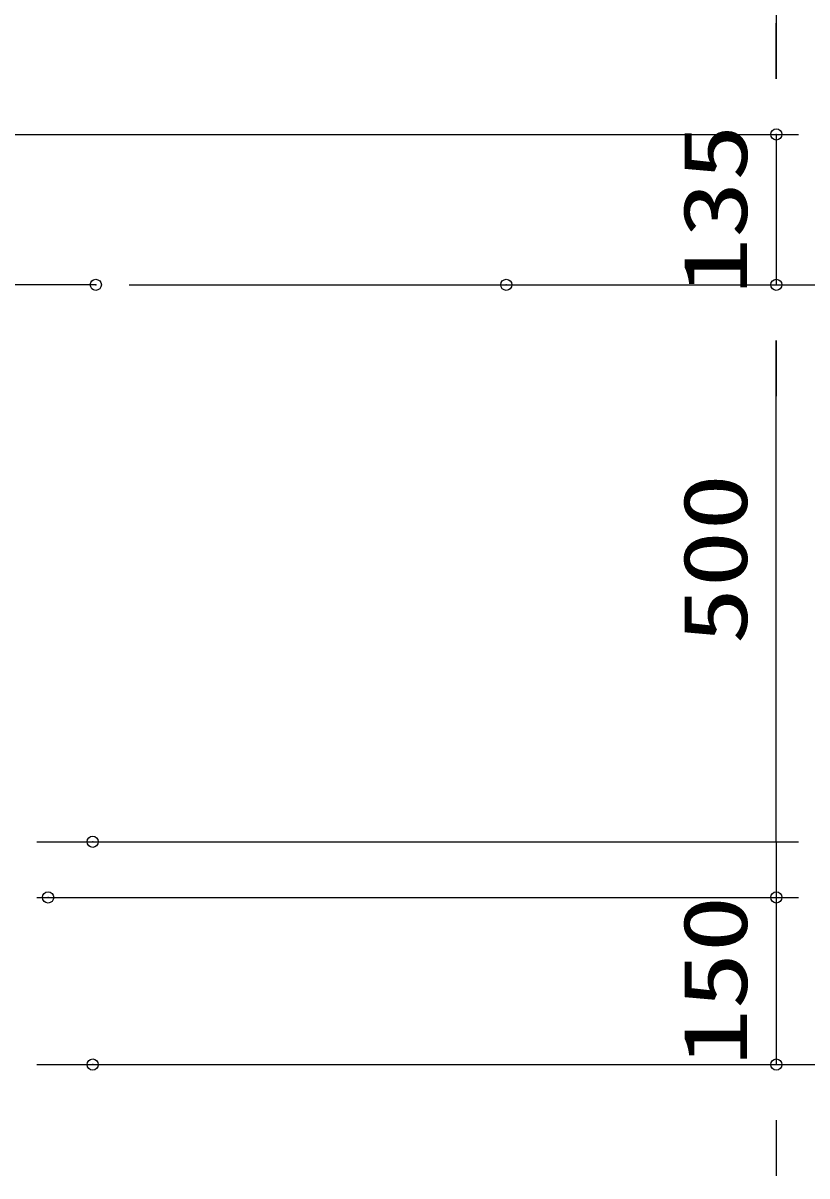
# Model space of a CAD drawing. Units: millimetres, scale not verified. Extents: x -5940 to 5940, y -4200 to 4200.
# Drawn here: x 2587 to 3290, y -934 to 101 of the extents above; entities that cross this region are included whole.
import ezdxf
from ezdxf.enums import TextEntityAlignment as Align

# ---------------------------------------------------------------- set-up
doc = ezdxf.new("R2010")
doc.units = ezdxf.units.MM
doc.header["$LTSCALE"] = 20
doc.header["$PDMODE"] = 32
doc.header["$PDSIZE"] = 10
doc.layers.add('0-1_0', color=7, linetype='Continuous', lineweight=25)
doc.layers.add('0-2_1', color=7, linetype='Continuous', lineweight=25)
doc.layers.add('0-6_DEFPOINTS', color=7, linetype='Continuous')
doc.styles.add('ＭＳ ゴシック', font='')
doc.styles.get('ＭＳ ゴシック').set_extended_font_data('MS Gothic')

msp = doc.modelspace()

# ---------------------------------------------------------------- linework, layer by layer
at = {"layer": '0-1_0', "color": 2}
for p, q in [((3262.9, 1151.2), (3262.9, 51.2)), ((3262.9, 51.2), (3262.9, 101.2)), ((3262.9, 1.2), (3262.9, -133.8)), ((3262.9, -583.8), (3262.9, -183.8)), ((3262.9, -183.8), (3262.9, -233.8)), ((3262.9, -583.8), (3262.9, -533.8)), ((3262.9, -633.8), (3262.9, -583.8)), ((3262.9, -633.8), (3262.9, -683.8)), ((3262.9, -683.8), (3262.9, -833.8)), ((3262.9, -733.8), (3262.9, -783.8)), ((3262.9, -883.8), (3262.9, -933.8))]:
    msp.add_line(p, q, dxfattribs=at)
at = {"layer": '0-1_0', "color": 1}
for p, q in [((2329.26, 1.2), (3282.9, 1.2)), ((2369.26, 1.2), (3282.9, 1.2)), ((2682.07, -133.8), (3497.9, -133.8)), ((3050.47, -133.8), (3497.9, -133.8)), ((3050.47, -133.8), (3282.9, -133.8)), ((3050.47, -133.8), (3282.9, -133.8)), ((2599.26, -633.8), (3282.9, -633.8)), ((2679.26, -633.8), (3282.9, -633.8)), ((2599.26, -683.8), (3282.9, -683.8)), ((2639.26, -683.8), (3282.9, -683.8)), ((2599.26, -833.8), (3497.9, -833.8)), ((2679.26, -833.8), (3282.9, -833.8))]:
    msp.add_line(p, q, dxfattribs=at)
at = {"layer": '0-2_1'}
msp.add_line((2652.07, -133.8), (-3980.74, -133.8), dxfattribs=at)
at = {"layer": '0-6_DEFPOINTS'}
for p in [(3262.9, 1.2), (2652.07, -133.8), (3020.47, -133.8), (3262.9, -133.8), (2649.26, -633.8), (2609.26, -683.8), (3262.9, -683.8), (2649.26, -833.8), (3262.9, -833.8)]:
    msp.add_point(p, dxfattribs=at)

# ---------------------------------------------------------------- texts
at = {"layer": '0-1_0', "color": 3, "style": 'ＭＳ ゴシック', "width": 1.3}
for s, p in [('135', (3254, -142.8)), ('500', (3254, -456.66)), ('150', (3254, -835.3))]:
    msp.add_text(s, height=57.77, rotation=90, dxfattribs=at).set_placement(p, align=Align.BOTTOM_LEFT)

doc.saveas('drawing.dxf')
